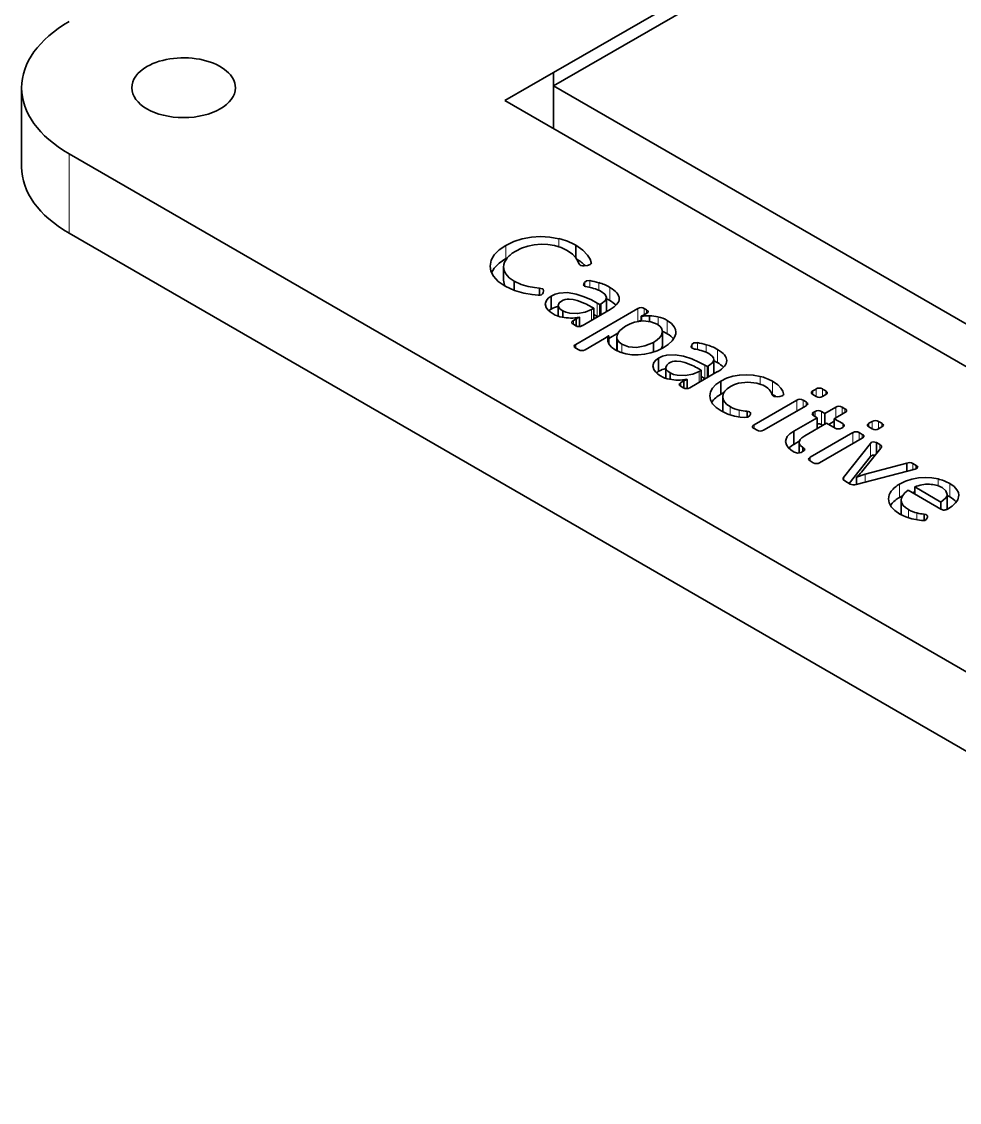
# Model space of a CAD drawing. Extents: x 46 to 852, y -144 to 729.
# Drawn here: x 589.24 to 618.19, y 589.55 to 622.92 of the extents above; entities that cross this region are included whole.
import ezdxf

# ---------------------------------------------------------------- set-up
doc = ezdxf.new("R2010")
doc.units = 0

msp = doc.modelspace()

# ---------------------------------------------------------------- linework, layer by layer
at = {"color": 7, "lineweight": 35}
for p, q in [((624.835, 632.419), (605.662, 621.349)), ((624.835, 632.011), (605.662, 620.941)), ((641.203, 600.421), (605.662, 620.941)), ((604.161, 620.484), (640.057, 599.759)), ((590.702, 618.841), (637.201, 591.995)), ((590.702, 616.391), (637.201, 589.545))]:
    msp.add_line(p, q, dxfattribs=at)
at = {"color": 7, "lineweight": 35, "ltscale": 0.043305}
msp.add_line((605.661, 621.35), (604.161, 620.484), dxfattribs=at)
at = {"color": 7, "lineweight": 35, "ltscale": 0.043304}
msp.add_line((605.661, 621.35), (605.661, 619.618), dxfattribs=at)
at = {"color": 7, "lineweight": 35, "ltscale": 2.59399e-05}
msp.add_line((605.662, 621.349), (605.661, 621.35), dxfattribs=at)
at = {"color": 7, "lineweight": 35, "ltscale": 0.010207}
for p, q in [((605.662, 621.349), (605.662, 620.941)), ((607.294, 614.399), (607.294, 613.99)), ((607.614, 613.182), (607.614, 612.773)), ((608.906, 612.533), (608.906, 612.125)), ((610.884, 611.339), (610.884, 610.931)), ((613.079, 610.276), (613.079, 609.867)), ((617.814, 608.318), (617.814, 607.91)), ((616.395, 608.149), (616.395, 607.741))]:
    msp.add_line(p, q, dxfattribs=at)
at = {"color": 7, "lineweight": 35, "ltscale": 0.061237}
msp.add_line((589.238, 618.433), (589.238, 620.882), dxfattribs=at)
at = {"color": 7, "lineweight": 13, "ltscale": 0.061238}
msp.add_line((590.702, 616.391), (590.702, 618.841), dxfattribs=at)
at = {"color": 7, "lineweight": 13, "ltscale": 0.006296}
msp.add_line((605.828, 616.22), (605.828, 615.968), dxfattribs=at)
at = {"color": 7, "lineweight": 13, "ltscale": 0.010205}
for p, q in [((604.189, 616.013), (604.189, 615.605)), ((608.263, 614.062), (608.263, 613.654)), ((617.893, 608.658), (617.893, 608.25))]:
    msp.add_line(p, q, dxfattribs=at)
at = {"color": 7, "lineweight": 35, "ltscale": 0.009534}
msp.add_line((606.344, 616.017), (606.344, 615.635), dxfattribs=at)
at = {"color": 7, "lineweight": 35, "ltscale": 0.001434}
msp.add_line((604.189, 615.605), (604.239, 615.633), dxfattribs=at)
at = {"color": 7, "lineweight": 35, "ltscale": 0.010205}
for p, q in [((604.119, 615.345), (604.119, 614.937)), ((605.587, 614.449), (605.587, 614.041)), ((609.025, 613.351), (609.025, 612.943)), ((610.614, 612.482), (610.614, 612.074)), ((610.822, 611.824), (610.822, 611.416))]:
    msp.add_line(p, q, dxfattribs=at)
at = {"color": 7, "lineweight": 35, "ltscale": 0.002492}
msp.add_line((606.707, 615.396), (606.608, 615.384), dxfattribs=at)
at = {"color": 7, "lineweight": 35, "ltscale": 0.000337685}
msp.add_line((606.826, 615.486), (606.828, 615.473), dxfattribs=at)
at = {"color": 7, "lineweight": 35, "ltscale": 0.000646973}
msp.add_line((606.826, 615.486), (606.826, 615.46), dxfattribs=at)
at = {"color": 7, "lineweight": 35, "ltscale": 0.007074}
msp.add_line((604.446, 614.904), (604.446, 614.621), dxfattribs=at)
at = {"color": 7, "lineweight": 35, "ltscale": 0.001052}
msp.add_line((606.595, 614.828), (606.613, 614.866), dxfattribs=at)
at = {"color": 7, "lineweight": 35, "ltscale": 0.002652}
msp.add_line((606.613, 614.866), (606.613, 614.76), dxfattribs=at)
at = {"color": 7, "lineweight": 13, "ltscale": 0.00529}
for p, q in [((606.781, 614.925), (606.781, 614.713)), ((610.101, 613.008), (610.101, 612.796))]:
    msp.add_line(p, q, dxfattribs=at)
at = {"color": 7, "lineweight": 13, "ltscale": 0.005885}
msp.add_line((607.058, 614.862), (607.058, 614.626), dxfattribs=at)
at = {"color": 7, "lineweight": 35, "ltscale": 0.005435}
msp.add_line((605.228, 614.691), (605.228, 614.474), dxfattribs=at)
at = {"color": 7, "lineweight": 35, "ltscale": 0.001552}
msp.add_line((605.353, 614.605), (605.338, 614.544), dxfattribs=at)
at = {"color": 7, "lineweight": 35, "ltscale": 0.000407481}
msp.add_line((605.355, 614.621), (605.353, 614.605), dxfattribs=at)
at = {"color": 7, "lineweight": 35, "ltscale": 0.001202}
for p, q in [((606.595, 614.828), (606.595, 614.78)), ((609.915, 612.911), (609.915, 612.863))]:
    msp.add_line(p, q, dxfattribs=at)
at = {"color": 7, "lineweight": 13, "ltscale": 0.010207}
for p, q in [((607.401, 614.716), (607.401, 614.307)), ((607.012, 614.228), (607.012, 613.82)), ((609.173, 613.692), (609.173, 613.284)), ((610.72, 612.799), (610.72, 612.391)), ((610.331, 612.312), (610.331, 611.903)), ((612.424, 611.815), (612.424, 611.407)), ((613.932, 610.886), (613.932, 610.477)), ((615.444, 609.899), (615.444, 609.491)), ((616.342, 608.637), (616.342, 608.229))]:
    msp.add_line(p, q, dxfattribs=at)
at = {"color": 7, "lineweight": 35, "ltscale": 0.002251}
msp.add_line((607.012, 614.228), (607.089, 614.183), dxfattribs=at)
at = {"color": 7, "lineweight": 35, "ltscale": 0.001125}
for p, q in [((607.089, 614.183), (607.128, 614.206)), ((613.696, 610.863), (613.735, 610.886))]:
    msp.add_line(p, q, dxfattribs=at)
at = {"color": 7, "lineweight": 35, "ltscale": 0.008382}
for p, q in [((607.089, 614.183), (607.089, 613.848)), ((613.798, 610.69), (613.798, 610.355))]:
    msp.add_line(p, q, dxfattribs=at)
at = {"color": 7, "lineweight": 13, "ltscale": 0.008383}
for p, q in [((607.128, 614.206), (607.128, 613.87)), ((610.448, 612.289), (610.448, 611.954)), ((614.902, 610.229), (614.902, 609.894))]:
    msp.add_line(p, q, dxfattribs=at)
at = {"color": 7, "lineweight": 35, "ltscale": 0.000174057}
msp.add_line((605.808, 614.157), (605.808, 614.15), dxfattribs=at)
at = {"color": 7, "lineweight": 35, "ltscale": 0.008185}
for p, q in [((605.808, 614.15), (605.808, 613.823)), ((609.128, 612.234), (609.128, 611.906))]:
    msp.add_line(p, q, dxfattribs=at)
at = {"color": 7, "lineweight": 35, "ltscale": 0.005031}
msp.add_line((605.943, 613.991), (605.943, 613.79), dxfattribs=at)
at = {"color": 7, "lineweight": 35, "ltscale": 0.055302}
msp.add_line((606.347, 612.956), (608.263, 614.062), dxfattribs=at)
at = {"color": 7, "lineweight": 35, "ltscale": 0.024794}
msp.add_line((607.404, 614.029), (606.545, 613.533), dxfattribs=at)
at = {"color": 7, "lineweight": 35, "ltscale": 0.002244}
msp.add_line((606.901, 614.071), (606.823, 614.116), dxfattribs=at)
at = {"color": 7, "lineweight": 35, "ltscale": 0.001899}
msp.add_line((606.835, 614.033), (606.901, 614.071), dxfattribs=at)
at = {"color": 7, "lineweight": 13, "ltscale": 0.008298}
for p, q in [((606.835, 614.033), (606.835, 613.701)), ((610.155, 612.116), (610.155, 611.784))]:
    msp.add_line(p, q, dxfattribs=at)
at = {"color": 7, "lineweight": 35, "ltscale": 0.008298}
msp.add_line((606.901, 614.071), (606.901, 613.739), dxfattribs=at)
at = {"color": 7, "lineweight": 35, "ltscale": 0.003167}
for p, q in [((606.901, 613.881), (607.012, 613.82)), ((610.22, 611.964), (610.331, 611.903))]:
    msp.add_line(p, q, dxfattribs=at)
at = {"color": 7, "lineweight": 35, "ltscale": 0.000652794}
msp.add_line((607.291, 613.964), (607.294, 613.99), dxfattribs=at)
at = {"color": 7, "lineweight": 35, "ltscale": 0.002424}
msp.add_line((608.454, 613.865), (608.368, 613.822), dxfattribs=at)
at = {"color": 7, "lineweight": 35, "ltscale": 0.002594}
msp.add_line((608.544, 613.917), (608.454, 613.865), dxfattribs=at)
at = {"color": 7, "lineweight": 35, "ltscale": 0.001991}
msp.add_line((608.46, 614.062), (608.529, 614.022), dxfattribs=at)
at = {"color": 7, "lineweight": 13, "ltscale": 0.004837}
msp.add_line((608.46, 614.062), (608.46, 613.869), dxfattribs=at)
at = {"color": 7, "lineweight": 13, "ltscale": 0.002847}
for p, q in [((608.529, 614.022), (608.529, 613.909)), ((613.666, 611.52), (613.666, 611.406)), ((613.459, 611.176), (613.459, 611.062)), ((613.696, 610.863), (613.696, 610.749)), ((615.399, 610.519), (615.399, 610.405))]:
    msp.add_line(p, q, dxfattribs=at)
at = {"color": 7, "lineweight": 35, "ltscale": 0.004355}
msp.add_line((608.628, 613.838), (608.628, 613.663), dxfattribs=at)
at = {"color": 7, "lineweight": 35, "ltscale": 0.002588}
msp.add_line((606.272, 613.691), (606.362, 613.742), dxfattribs=at)
at = {"color": 7, "lineweight": 13, "ltscale": 0.002855}
for p, q in [((606.272, 613.691), (606.272, 613.576)), ((606.347, 612.956), (606.347, 612.842)), ((609.592, 611.774), (609.592, 611.66)), ((614.064, 611.518), (614.064, 611.404)), ((614.588, 610.507), (614.588, 610.393)), ((615.797, 610.518), (615.797, 610.403)), ((611.852, 610.469), (611.852, 610.355)), ((613.585, 609.469), (613.585, 609.354))]:
    msp.add_line(p, q, dxfattribs=at)
at = {"color": 7, "lineweight": 35, "ltscale": 0.00216}
msp.add_line((606.347, 613.533), (606.272, 613.577), dxfattribs=at)
at = {"color": 7, "lineweight": 35, "ltscale": 0.005426}
msp.add_line((606.362, 613.742), (606.362, 613.525), dxfattribs=at)
at = {"color": 7, "lineweight": 35, "ltscale": 0.0001675}
msp.add_line((606.464, 613.791), (606.458, 613.794), dxfattribs=at)
at = {"color": 7, "lineweight": 35, "ltscale": 0.00713}
msp.add_line((606.464, 613.791), (606.464, 613.506), dxfattribs=at)
at = {"color": 7, "lineweight": 35, "ltscale": 0.00071859}
msp.add_line((606.464, 613.507), (606.492, 613.511), dxfattribs=at)
at = {"color": 7, "lineweight": 35, "ltscale": 0.000426603}
msp.add_line((607.012, 613.82), (607.026, 613.811), dxfattribs=at)
at = {"color": 7, "lineweight": 35, "ltscale": 0.000168822}
for p, q in [((608.368, 613.822), (608.374, 613.819)), ((609.784, 611.874), (609.778, 611.878))]:
    msp.add_line(p, q, dxfattribs=at)
at = {"color": 7, "lineweight": 35, "ltscale": 0.003645}
msp.add_line((608.368, 613.822), (608.368, 613.676), dxfattribs=at)
at = {"color": 7, "lineweight": 35, "ltscale": 0.003549}
msp.add_line((608.374, 613.819), (608.374, 613.677), dxfattribs=at)
at = {"color": 7, "lineweight": 13, "ltscale": 0.006023}
msp.add_line((608.886, 613.805), (608.886, 613.564), dxfattribs=at)
at = {"color": 7, "lineweight": 35, "ltscale": 0.000175635}
for p, q in [((607.365, 613.215), (607.359, 613.219)), ((615.013, 608.859), (615.019, 608.855))]:
    msp.add_line(p, q, dxfattribs=at)
at = {"color": 7, "lineweight": 35, "ltscale": 0.008119}
msp.add_line((607.365, 613.136), (607.646, 613.298), dxfattribs=at)
at = {"color": 7, "lineweight": 35, "ltscale": 0.005878}
msp.add_line((607.365, 613.215), (607.365, 612.98), dxfattribs=at)
at = {"color": 7, "lineweight": 35, "ltscale": 0.002678}
for p, q in [((606.44, 612.788), (606.347, 612.842)), ((613.367, 611.23), (613.459, 611.176)), ((613.678, 609.301), (613.585, 609.354))]:
    msp.add_line(p, q, dxfattribs=at)
at = {"color": 7, "lineweight": 35, "ltscale": 0.01737}
msp.add_line((607.236, 613.138), (606.634, 612.79), dxfattribs=at)
at = {"color": 7, "lineweight": 35, "ltscale": 0.000675889}
msp.add_line((607.335, 613.077), (607.333, 613.104), dxfattribs=at)
at = {"color": 7, "lineweight": 13, "ltscale": 0.008511}
msp.add_line((607.634, 613.093), (607.634, 612.752), dxfattribs=at)
at = {"color": 7, "lineweight": 13, "ltscale": 0.006555}
msp.add_line((607.772, 612.96), (607.772, 612.697), dxfattribs=at)
at = {"color": 7, "lineweight": 35, "ltscale": 0.007541}
msp.add_line((608.748, 613.018), (608.748, 612.717), dxfattribs=at)
at = {"color": 7, "lineweight": 35, "ltscale": 0.00105}
msp.add_line((609.915, 612.911), (609.933, 612.949), dxfattribs=at)
at = {"color": 7, "lineweight": 35, "ltscale": 0.00265}
msp.add_line((609.933, 612.949), (609.933, 612.843), dxfattribs=at)
at = {"color": 7, "lineweight": 13, "ltscale": 0.005887}
msp.add_line((610.378, 612.945), (610.378, 612.709), dxfattribs=at)
at = {"color": 7, "lineweight": 35, "ltscale": 0.000280865}
msp.add_line((607.614, 612.773), (607.615, 612.762), dxfattribs=at)
at = {"color": 7, "lineweight": 35, "ltscale": 0.000172532}
msp.add_line((609.128, 612.241), (609.128, 612.234), dxfattribs=at)
at = {"color": 7, "lineweight": 35, "ltscale": 0.002243}
msp.add_line((610.221, 612.154), (610.143, 612.199), dxfattribs=at)
at = {"color": 7, "lineweight": 35, "ltscale": 0.00225}
msp.add_line((610.331, 612.312), (610.409, 612.267), dxfattribs=at)
at = {"color": 7, "lineweight": 35, "ltscale": 0.001126}
for p, q in [((610.409, 612.267), (610.448, 612.289)), ((614.588, 610.393), (614.549, 610.371))]:
    msp.add_line(p, q, dxfattribs=at)
at = {"color": 7, "lineweight": 35, "ltscale": 0.008383}
msp.add_line((610.409, 612.267), (610.409, 611.931), dxfattribs=at)
at = {"color": 7, "lineweight": 35, "ltscale": 0.005032}
msp.add_line((609.263, 612.075), (609.263, 611.873), dxfattribs=at)
at = {"color": 7, "lineweight": 35, "ltscale": 0.002587}
msp.add_line((609.592, 611.774), (609.682, 611.826), dxfattribs=at)
at = {"color": 7, "lineweight": 35, "ltscale": 0.005428}
msp.add_line((609.682, 611.826), (609.682, 611.609), dxfattribs=at)
at = {"color": 7, "lineweight": 35, "ltscale": 0.007129}
msp.add_line((609.784, 611.874), (609.784, 611.589), dxfattribs=at)
at = {"color": 7, "lineweight": 35, "ltscale": 0.024796}
msp.add_line((610.724, 612.113), (609.865, 611.617), dxfattribs=at)
at = {"color": 7, "lineweight": 35, "ltscale": 0.0019}
msp.add_line((610.155, 612.116), (610.221, 612.154), dxfattribs=at)
at = {"color": 7, "lineweight": 35, "ltscale": 0.008299}
msp.add_line((610.221, 612.154), (610.221, 611.822), dxfattribs=at)
at = {"color": 7, "lineweight": 35, "ltscale": 0.000425841}
msp.add_line((610.331, 611.903), (610.346, 611.895), dxfattribs=at)
at = {"color": 7, "lineweight": 35, "ltscale": 0.000654486}
msp.add_line((610.611, 612.048), (610.614, 612.074), dxfattribs=at)
at = {"color": 7, "lineweight": 13, "ltscale": 0.005931}
msp.add_line((612.038, 611.967), (612.038, 611.73), dxfattribs=at)
at = {"color": 7, "lineweight": 35, "ltscale": 0.002158}
msp.add_line((609.667, 611.617), (609.592, 611.66), dxfattribs=at)
at = {"color": 7, "lineweight": 35, "ltscale": 0.000718812}
msp.add_line((609.784, 611.59), (609.812, 611.594), dxfattribs=at)
at = {"color": 7, "lineweight": 35, "ltscale": 0.002855}
for p, q in [((613.666, 611.52), (613.765, 611.577)), ((615.797, 610.404), (615.698, 610.346))]:
    msp.add_line(p, q, dxfattribs=at)
at = {"color": 7, "lineweight": 13, "ltscale": 0.005704}
for p, q in [((613.765, 611.577), (613.765, 611.349)), ((615.498, 610.576), (615.498, 610.348))]:
    msp.add_line(p, q, dxfattribs=at)
at = {"color": 7, "lineweight": 35, "ltscale": 0.00294}
for p, q in [((613.962, 611.577), (614.064, 611.518)), ((615.695, 610.576), (615.797, 610.518)), ((615.636, 609.92), (615.737, 609.861))]:
    msp.add_line(p, q, dxfattribs=at)
at = {"color": 7, "lineweight": 13, "ltscale": 0.005794}
msp.add_line((613.962, 611.577), (613.962, 611.345), dxfattribs=at)
at = {"color": 7, "lineweight": 35, "ltscale": 0.038017}
for p, q in [((611.852, 610.469), (613.169, 611.23)), ((615.193, 610.061), (613.876, 609.301))]:
    msp.add_line(p, q, dxfattribs=at)
at = {"color": 7, "lineweight": 35, "ltscale": 0.00051385}
msp.add_line((612.406, 611.417), (612.424, 611.407), dxfattribs=at)
at = {"color": 7, "lineweight": 35, "ltscale": 0.001889}
msp.add_line((612.645, 611.345), (612.57, 611.337), dxfattribs=at)
at = {"color": 7, "lineweight": 35, "ltscale": 0.000979614}
msp.add_line((612.762, 611.433), (612.762, 611.394), dxfattribs=at)
at = {"color": 7, "lineweight": 13, "ltscale": 0.008382}
msp.add_line((613.169, 611.23), (613.169, 610.894), dxfattribs=at)
at = {"color": 7, "lineweight": 13, "ltscale": 0.005527}
for p, q in [((613.367, 611.23), (613.367, 611.009)), ((615.1, 610.229), (615.1, 610.008))]:
    msp.add_line(p, q, dxfattribs=at)
at = {"color": 7, "lineweight": 35, "ltscale": 0.002939}
msp.add_line((613.768, 611.347), (613.666, 611.406), dxfattribs=at)
at = {"color": 7, "lineweight": 35, "ltscale": 0.002856}
for p, q in [((614.064, 611.404), (613.965, 611.347)), ((615.399, 610.519), (615.498, 610.576))]:
    msp.add_line(p, q, dxfattribs=at)
at = {"color": 7, "lineweight": 13, "ltscale": 0.006322}
msp.add_line((611.11, 611.033), (611.11, 610.78), dxfattribs=at)
at = {"color": 7, "lineweight": 13, "ltscale": 0.005275}
msp.add_line((611.393, 610.924), (611.393, 610.714), dxfattribs=at)
at = {"color": 7, "lineweight": 35, "ltscale": 0.004829}
msp.add_line((611.634, 610.889), (611.634, 610.696), dxfattribs=at)
at = {"color": 7, "lineweight": 35, "ltscale": 0.038016}
for p, q in [((613.459, 611.062), (612.142, 610.302)), ((613.585, 609.469), (614.902, 610.229))]:
    msp.add_line(p, q, dxfattribs=at)
at = {"color": 7, "lineweight": 13, "ltscale": 0.003973}
msp.add_line((613.735, 610.886), (613.735, 610.727), dxfattribs=at)
at = {"color": 7, "lineweight": 35, "ltscale": 0.003115}
msp.add_line((613.932, 610.886), (614.04, 610.823), dxfattribs=at)
at = {"color": 7, "lineweight": 35, "ltscale": 0.009593}
msp.add_line((614.04, 610.823), (614.373, 611.015), dxfattribs=at)
at = {"color": 7, "lineweight": 35, "ltscale": 0.009592}
msp.add_line((614.657, 610.851), (614.325, 610.659), dxfattribs=at)
at = {"color": 7, "lineweight": 13, "ltscale": 0.008206}
msp.add_line((614.373, 611.015), (614.373, 610.687), dxfattribs=at)
at = {"color": 7, "lineweight": 35, "ltscale": 0.00251}
msp.add_line((614.57, 611.015), (614.657, 610.965), dxfattribs=at)
at = {"color": 7, "lineweight": 13, "ltscale": 0.005357}
msp.add_line((614.57, 611.015), (614.57, 610.801), dxfattribs=at)
at = {"color": 7, "lineweight": 13, "ltscale": 0.002849}
for p, q in [((614.657, 610.965), (614.657, 610.851)), ((615.193, 610.175), (615.193, 610.061))]:
    msp.add_line(p, q, dxfattribs=at)
at = {"color": 7, "lineweight": 35, "ltscale": 0.001121}
msp.add_line((611.741, 610.796), (611.72, 610.756), dxfattribs=at)
at = {"color": 7, "lineweight": 35, "ltscale": 0.020744}
msp.add_line((613.079, 610.276), (613.798, 610.69), dxfattribs=at)
at = {"color": 7, "lineweight": 35, "ltscale": 0.019445}
msp.add_line((614.088, 610.523), (613.415, 610.134), dxfattribs=at)
at = {"color": 7, "lineweight": 35, "ltscale": 0.003024}
for p, q in [((613.798, 610.69), (613.693, 610.751)), ((613.361, 609.771), (613.361, 609.65))]:
    msp.add_line(p, q, dxfattribs=at)
at = {"color": 7, "lineweight": 35, "ltscale": 0.008206}
msp.add_line((614.04, 610.823), (614.04, 610.495), dxfattribs=at)
at = {"color": 7, "lineweight": 35, "ltscale": 0.007693}
msp.add_line((614.355, 610.369), (614.088, 610.523), dxfattribs=at)
at = {"color": 7, "lineweight": 35, "ltscale": 0.004821}
msp.add_line((614.158, 610.483), (614.325, 610.579), dxfattribs=at)
at = {"color": 7, "lineweight": 35, "ltscale": 0.007603}
msp.add_line((614.325, 610.659), (614.588, 610.507), dxfattribs=at)
at = {"color": 7, "lineweight": 35, "ltscale": 0.006822}
msp.add_line((614.325, 610.659), (614.325, 610.386), dxfattribs=at)
at = {"color": 7, "lineweight": 13, "ltscale": 0.005795}
msp.add_line((615.695, 610.576), (615.695, 610.345), dxfattribs=at)
at = {"color": 7, "lineweight": 35, "ltscale": 0.00268}
for p, q in [((611.945, 610.302), (611.852, 610.355)), ((615.1, 610.229), (615.193, 610.175))]:
    msp.add_line(p, q, dxfattribs=at)
at = {"color": 7, "lineweight": 35, "ltscale": 0.001117}
msp.add_line((613.932, 610.477), (613.971, 610.455), dxfattribs=at)
at = {"color": 7, "lineweight": 35, "ltscale": 0.002941}
msp.add_line((615.501, 610.347), (615.399, 610.405), dxfattribs=at)
at = {"color": 7, "lineweight": 35, "ltscale": 0.004794}
msp.add_line((613.079, 609.867), (613.245, 609.963), dxfattribs=at)
at = {"color": 7, "lineweight": 35, "ltscale": 0.008459}
msp.add_line((613.241, 609.932), (613.241, 609.594), dxfattribs=at)
at = {"color": 7, "lineweight": 35, "ltscale": 0.033421}
msp.add_line((614.618, 608.848), (615.444, 609.899), dxfattribs=at)
at = {"color": 7, "lineweight": 35, "ltscale": 0.008287}
msp.add_line((615.636, 609.92), (615.636, 609.588), dxfattribs=at)
at = {"color": 7, "lineweight": 13, "ltscale": 0.003679}
msp.add_line((615.737, 609.861), (615.737, 609.714), dxfattribs=at)
at = {"color": 7, "lineweight": 35, "ltscale": 0.001814}
msp.add_line((613.367, 609.653), (613.304, 609.617), dxfattribs=at)
at = {"color": 7, "lineweight": 35, "ltscale": 0.026455}
msp.add_line((614.79, 608.659), (615.444, 609.491), dxfattribs=at)
at = {"color": 7, "lineweight": 35, "ltscale": 0.023872}
msp.add_line((615.767, 609.75), (615.165, 609.009), dxfattribs=at)
at = {"color": 7, "lineweight": 35, "ltscale": 0.033261}
msp.add_line((615.279, 608.943), (616.564, 609.291), dxfattribs=at)
at = {"color": 7, "lineweight": 35, "ltscale": 0.006371}
msp.add_line((616.564, 609.291), (616.564, 609.036), dxfattribs=at)
at = {"color": 7, "lineweight": 35, "ltscale": 0.002932}
msp.add_line((616.755, 609.273), (616.857, 609.215), dxfattribs=at)
at = {"color": 7, "lineweight": 13, "ltscale": 0.004669}
msp.add_line((616.755, 609.273), (616.755, 609.087), dxfattribs=at)
at = {"color": 7, "lineweight": 35, "ltscale": 0.002495}
msp.add_line((616.857, 609.215), (616.857, 609.115), dxfattribs=at)
at = {"color": 7, "lineweight": 35, "ltscale": 0.002109}
msp.add_line((614.618, 608.848), (614.618, 608.764), dxfattribs=at)
at = {"color": 7, "lineweight": 35, "ltscale": 0.046917}
msp.add_line((616.821, 609.104), (615.007, 608.623), dxfattribs=at)
at = {"color": 7, "lineweight": 35, "ltscale": 0.00584}
msp.add_line((615.013, 608.859), (615.013, 608.625), dxfattribs=at)
at = {"color": 7, "lineweight": 35, "ltscale": 0.006874}
msp.add_line((615.019, 608.855), (615.279, 608.943), dxfattribs=at)
at = {"color": 7, "lineweight": 35, "ltscale": 0.005713}
msp.add_line((615.019, 608.855), (615.019, 608.627), dxfattribs=at)
at = {"color": 7, "lineweight": 13, "ltscale": 0.006192}
msp.add_line((615.279, 608.943), (615.279, 608.696), dxfattribs=at)
at = {"color": 7, "lineweight": 35, "ltscale": 0.004838}
msp.add_line((614.818, 608.643), (614.651, 608.739), dxfattribs=at)
at = {"color": 7, "lineweight": 35, "ltscale": 0.023416}
msp.add_line((616.812, 608.552), (617.623, 608.084), dxfattribs=at)
at = {"color": 7, "lineweight": 35, "ltscale": 0.005527}
for p, q in [((616.812, 608.552), (616.812, 608.331)), ((617.623, 608.084), (617.623, 607.863))]:
    msp.add_line(p, q, dxfattribs=at)
at = {"color": 7, "lineweight": 13, "ltscale": 0.005299}
msp.add_line((617.535, 608.799), (617.535, 608.587), dxfattribs=at)
at = {"color": 7, "lineweight": 35, "ltscale": 0.002485}
msp.add_line((616.342, 608.229), (616.43, 608.276), dxfattribs=at)
at = {"color": 7, "lineweight": 35, "ltscale": 0.029211}
msp.add_line((617.62, 607.865), (616.608, 608.449), dxfattribs=at)
at = {"color": 7, "lineweight": 35, "ltscale": 0.002282}
msp.add_line((616.723, 608.383), (616.812, 608.403), dxfattribs=at)
at = {"color": 7, "lineweight": 35, "ltscale": 0.000137363}
msp.add_line((617.814, 608.318), (617.813, 608.324), dxfattribs=at)
at = {"color": 7, "lineweight": 35, "ltscale": 0.002238}
msp.add_line((617.814, 608.292), (617.893, 608.25), dxfattribs=at)
at = {"color": 7, "lineweight": 35, "ltscale": 0.001152}
msp.add_line((616.062, 607.977), (616.088, 608.015), dxfattribs=at)
at = {"color": 7, "lineweight": 13, "ltscale": 0.006323}
msp.add_line((616.62, 607.851), (616.62, 607.598), dxfattribs=at)
at = {"color": 7, "lineweight": 13, "ltscale": 0.005363}
msp.add_line((616.879, 607.748), (616.879, 607.534), dxfattribs=at)
at = {"color": 7, "lineweight": 35, "ltscale": 0.004927}
msp.add_line((617.102, 607.711), (617.102, 607.514), dxfattribs=at)
at = {"color": 7, "lineweight": 35, "ltscale": 0.001129}
msp.add_line((617.204, 607.614), (617.186, 607.573), dxfattribs=at)
at = {"color": 7, "lineweight": 35}
for points in [[(604.189, 616.013), (604.431, 616.13), (604.696, 616.215), (604.975, 616.266), (605.261, 616.285), (605.546, 616.269), (605.828, 616.22)], [(603.699, 615.37), (603.736, 615.557), (603.831, 615.719), (603.983, 615.872), (604.189, 616.013)], [(606.084, 615.853), (605.893, 615.945), (605.692, 616.006), (605.484, 616.041), (605.274, 616.049), (605.066, 616.032), (604.864, 615.99), (604.673, 615.925), (604.497, 615.839)], [(606.446, 615.45), (606.413, 615.528), (606.35, 615.628), (606.244, 615.739), (606.084, 615.853)], [(606.344, 616.017), (606.567, 615.86), (606.709, 615.713), (606.79, 615.585), (606.826, 615.486)], [(603.744, 615.166), (603.831, 615.31), (603.983, 615.464), (604.189, 615.605)], [(604.165, 614.752), (603.952, 614.899), (603.806, 615.058), (603.725, 615.212), (603.699, 615.37)], [(604.119, 615.345), (604.135, 615.238), (604.186, 615.132), (604.29, 615.014), (604.446, 614.904)], [(606.828, 615.473), (606.814, 615.438), (606.79, 615.42), (606.707, 615.396)], [(604.446, 614.904), (604.663, 614.805), (604.88, 614.741), (605.075, 614.707), (605.228, 614.691)], [(606.613, 614.866), (606.676, 614.92), (606.781, 614.925)], [(605.186, 614.473), (604.997, 614.491), (604.747, 614.533), (604.46, 614.616), (604.165, 614.752)], [(605.228, 614.691), (605.316, 614.673), (605.341, 614.656), (605.355, 614.621)], [(605.587, 614.449), (605.707, 614.506), (605.834, 614.54), (606.096, 614.553), (606.357, 614.509), (606.607, 614.427), (606.83, 614.326), (607.012, 614.228)], [(607.294, 614.399), (607.278, 614.459), (607.244, 614.504), (607.131, 614.588)], [(605.407, 614.205), (605.439, 614.315), (605.496, 614.385), (605.587, 614.449)], [(605.647, 613.896), (605.557, 613.957), (605.485, 614.024), (605.435, 614.096), (605.407, 614.205)], [(605.904, 614.294), (605.835, 614.234), (605.808, 614.157)], [(606.63, 614.219), (606.392, 614.313), (606.266, 614.342), (606.139, 614.354)], [(607.128, 614.206), (607.26, 614.311), (607.294, 614.399)], [(605.808, 614.15), (605.823, 614.097), (605.868, 614.044), (605.943, 613.991)], [(605.943, 613.991), (606.045, 613.945), (606.159, 613.917), (606.401, 613.908), (606.637, 613.952), (606.835, 614.033)], [(608.529, 614.022), (608.566, 613.996), (608.577, 613.983), (608.583, 613.963)], [(606.223, 613.634), (606.228, 613.653), (606.238, 613.665), (606.272, 613.691)], [(606.272, 613.577), (606.238, 613.602), (606.228, 613.615), (606.223, 613.634)], [(607.88, 613.516), (607.71, 613.386), (607.655, 613.313), (607.622, 613.24), (607.614, 613.182)], [(608.862, 613.578), (608.666, 613.655), (608.429, 613.679), (608.163, 613.638), (608.022, 613.588), (607.88, 613.516)], [(609.025, 613.351), (608.995, 613.456), (608.941, 613.521), (608.862, 613.578)], [(609.173, 613.692), (609.303, 613.6), (609.39, 613.5), (609.428, 613.418), (609.44, 613.333)], [(607.359, 613.219), (607.289, 613.17), (607.236, 613.138)], [(608.748, 613.018), (608.857, 613.091), (608.939, 613.165), (608.994, 613.24), (609.025, 613.351)], [(609.44, 613.333), (609.436, 613.285), (609.398, 613.174), (609.32, 613.063), (609.201, 612.955), (609.044, 612.85)], [(607.565, 612.789), (607.455, 612.864), (607.387, 612.94)], [(609.044, 612.85), (608.86, 612.759), (608.667, 612.692), (608.47, 612.649), (608.273, 612.63), (608.08, 612.636), (607.895, 612.664), (607.721, 612.715), (607.565, 612.789)], [(607.634, 613.093), (607.685, 613.023), (607.772, 612.96)], [(607.772, 612.96), (607.977, 612.883), (608.221, 612.863), (608.484, 612.906), (608.748, 613.018)], [(609.933, 612.949), (609.996, 613.004), (610.101, 613.008)], [(608.727, 612.288), (608.758, 612.399), (608.816, 612.468), (608.906, 612.533)], [(608.906, 612.533), (609.027, 612.589), (609.154, 612.623), (609.415, 612.636), (609.677, 612.592), (609.927, 612.51), (610.15, 612.409), (610.331, 612.312)], [(610.614, 612.482), (610.597, 612.542), (610.563, 612.587), (610.451, 612.671)], [(608.966, 611.98), (608.877, 612.04), (608.805, 612.107), (608.755, 612.179), (608.727, 612.288)], [(609.224, 612.377), (609.155, 612.317), (609.128, 612.241)], [(609.128, 612.234), (609.143, 612.18), (609.188, 612.127), (609.263, 612.075)], [(609.95, 612.302), (609.712, 612.396), (609.586, 612.425), (609.459, 612.437)], [(610.448, 612.289), (610.58, 612.394), (610.614, 612.482)], [(609.263, 612.075), (609.365, 612.029), (609.478, 612), (609.721, 611.992), (609.957, 612.035), (610.155, 612.116)], [(610.822, 611.824), (611, 611.909), (611.195, 611.97), (611.402, 612.007), (611.614, 612.018), (611.827, 612.005), (612.038, 611.967)], [(609.543, 611.717), (609.548, 611.736), (609.558, 611.749), (609.592, 611.774)], [(609.592, 611.66), (609.558, 611.685), (609.548, 611.698), (609.543, 611.717)], [(610.481, 611.367), (610.502, 611.488), (610.566, 611.607), (610.673, 611.72), (610.822, 611.824)], [(611.122, 611.655), (611.019, 611.584), (610.945, 611.508), (610.9, 611.427), (610.884, 611.339)], [(611.936, 611.76), (611.656, 611.792), (611.376, 611.757), (611.244, 611.714), (611.122, 611.655)], [(612.424, 611.815), (612.581, 611.706), (612.681, 611.601), (612.738, 611.508), (612.762, 611.433)], [(613.617, 611.463), (613.622, 611.482), (613.632, 611.495), (613.666, 611.52)], [(614.064, 611.518), (614.098, 611.493), (614.108, 611.48), (614.113, 611.461)], [(610.837, 610.9), (610.681, 611.007), (610.569, 611.123), (610.503, 611.244), (610.481, 611.367)], [(610.884, 611.339), (610.897, 611.259), (610.938, 611.18), (611.008, 611.103), (611.11, 611.033)], [(612.57, 611.337), (612.469, 611.345), (612.412, 611.401)], [(612.767, 611.413), (612.764, 611.399), (612.744, 611.375), (612.719, 611.362), (612.645, 611.345)], [(613.459, 611.176), (613.494, 611.151), (613.503, 611.138), (613.509, 611.119)], [(613.666, 611.406), (613.632, 611.431), (613.622, 611.444), (613.617, 611.463)], [(614.113, 611.461), (614.108, 611.442), (614.098, 611.43), (614.064, 611.404)], [(611.562, 610.695), (611.421, 610.709), (611.245, 610.742), (611.044, 610.803), (610.837, 610.9)], [(611.634, 610.889), (611.712, 610.869), (611.734, 610.853), (611.747, 610.821)], [(613.509, 611.119), (613.503, 611.1), (613.493, 611.087), (613.459, 611.062)], [(613.646, 610.806), (613.652, 610.825), (613.661, 610.838), (613.696, 610.863)], [(614.657, 610.965), (614.691, 610.94), (614.701, 610.927), (614.706, 610.908)], [(614.706, 610.908), (614.701, 610.889), (614.691, 610.876), (614.657, 610.851)], [(611.72, 610.756), (611.664, 610.704), (611.562, 610.695)], [(613.693, 610.751), (613.661, 610.775), (613.651, 610.787), (613.646, 610.806)], [(614.588, 610.507), (614.622, 610.482), (614.632, 610.469), (614.637, 610.45)], [(615.35, 610.462), (615.355, 610.481), (615.365, 610.494), (615.399, 610.519)], [(615.797, 610.518), (615.831, 610.492), (615.841, 610.48), (615.847, 610.461)], [(611.802, 610.412), (611.808, 610.431), (611.818, 610.444), (611.852, 610.469)], [(611.852, 610.355), (611.818, 610.381), (611.808, 610.393), (611.802, 610.412)], [(612.825, 609.954), (612.838, 610.029), (612.878, 610.105), (612.957, 610.191), (613.079, 610.276)], [(614.637, 610.45), (614.632, 610.431), (614.622, 610.418), (614.588, 610.393)], [(615.193, 610.175), (615.227, 610.15), (615.237, 610.137), (615.242, 610.118)], [(615.399, 610.405), (615.365, 610.431), (615.355, 610.443), (615.35, 610.462)], [(615.847, 610.461), (615.841, 610.442), (615.831, 610.429), (615.797, 610.404)], [(613.085, 609.629), (612.983, 609.698), (612.903, 609.773), (612.85, 609.852), (612.825, 609.954)], [(613.415, 610.134), (613.325, 610.073), (613.271, 610.016), (613.241, 609.932)], [(613.241, 609.932), (613.258, 609.872), (613.286, 609.833), (613.361, 609.771)], [(615.242, 610.118), (615.237, 610.099), (615.227, 610.087), (615.193, 610.061)], [(615.444, 609.899), (615.482, 609.93), (615.529, 609.945), (615.636, 609.92)], [(613.304, 609.617), (613.2, 609.592), (613.085, 609.629)], [(613.361, 609.771), (613.409, 609.726), (613.416, 609.706)], [(613.416, 609.706), (613.411, 609.689), (613.401, 609.678), (613.367, 609.653)], [(613.536, 609.412), (613.541, 609.431), (613.551, 609.443), (613.585, 609.469)], [(613.585, 609.354), (613.551, 609.38), (613.541, 609.393), (613.536, 609.412)], [(616.903, 609.161), (616.902, 609.152), (616.889, 609.133), (616.872, 609.122), (616.821, 609.104)], [(616.857, 609.215), (616.889, 609.191), (616.898, 609.179), (616.903, 609.161)], [(616.342, 608.637), (616.528, 608.728), (616.727, 608.792), (616.931, 608.831), (617.135, 608.845), (617.337, 608.834), (617.535, 608.799)], [(614.651, 608.739), (614.615, 608.767), (614.604, 608.782), (614.598, 608.804)], [(617.813, 608.324), (617.773, 608.435), (617.659, 608.53)], [(617.893, 608.658), (618.027, 608.565), (618.117, 608.466), (618.16, 608.381), (618.175, 608.295)], [(616.351, 607.716), (616.195, 607.824), (616.086, 607.94), (616.022, 608.06), (616.001, 608.182)], [(616.608, 608.449), (616.508, 608.373), (616.441, 608.293), (616.406, 608.221), (616.395, 608.149)], [(617.623, 608.084), (617.766, 608.201), (617.802, 608.26), (617.814, 608.318)], [(618.175, 608.295), (618.14, 608.159), (618.071, 608.058), (617.965, 607.959), (617.824, 607.865)], [(616.395, 608.149), (616.415, 608.055), (616.46, 607.982), (616.529, 607.913), (616.62, 607.851)], [(617.024, 607.514), (616.721, 607.568), (616.537, 607.628), (616.351, 607.716)], [(617.186, 607.573), (617.164, 607.542), (617.129, 607.521), (617.024, 607.514)]]:
    msp.add_lwpolyline(points, dxfattribs=at)
for centre, radius, start, end in [((605.395, 614.359), 1.911, 60.2171, 76.9182), ((604.967, 614.982), 0.977, 118.7745, 138.9957), ((604.552, 615.329), 0.434, 137.6147, 177.9021), ((605.699, 614.453), 1.323, 44.967, 59.1382), ((604.497, 614.941), 0.378, 180.5606, 210.5575), ((606.275, 612.085), 2.884, 74.2565, 79.9023), ((606.668, 613.477), 1.439, 59.4185, 74.2843), ((606.657, 614.801), 0.0676, 156.2758, 178.6946), ((606.371, 612.775), 1.981, 74.6136, 80.5999), ((606.65, 613.76), 0.958, 59.8253, 75.0938), ((606.127, 613.908), 0.445, 88.4484, 120.0059), ((605.032, 610.986), 3.606, 60.2208, 63.6949), ((606.562, 612.859), 1.673, 59.9443, 64.0855), ((606.977, 613.532), 0.883, 45.9291, 61.3121), ((605.843, 613.583), 0.525, 119.1956, 128.6443), ((605.966, 613.387), 0.756, 102.0397, 120.0804), ((606.076, 614.624), 0.845, 239.4705, 259.5972), ((608.362, 613.906), 0.184, 57.6196, 122.3803), ((608.579, 612.77), 1.068, 87.3521, 101.074), ((608.523, 613.976), 0.0618, 289.7876, 347.9345), ((608.562, 612.308), 1.531, 77.8071, 87.5335), ((606.2, 615.285), 1.517, 259.5115, 269.468), ((606.186, 615.207), 1.439, 269.9693, 280.882), ((606.446, 613.689), 0.184, 237.5579, 302.4421), ((606.571, 613.439), 0.368, 107.0061, 124.5852), ((608.363, 613.498), 0.184, 88.4827, 114.4958), ((608.683, 612.868), 0.959, 59.2869, 77.7972), ((607.552, 613.102), 0.219, 148.7929, 179.3853), ((607.827, 613.183), 0.213, 180.2912, 205.0313), ((608.641, 612.37), 1.058, 59.8085, 68.7085), ((608.866, 612.711), 0.65, 39.466, 61.8418), ((607.654, 613.122), 0.323, 187.9809, 214.2958), ((608.788, 612.949), 0.238, 326.7468, 358.4785), ((609.977, 612.884), 0.0676, 156.2758, 178.6946), ((609.595, 610.169), 2.884, 74.2565, 79.9023), ((609.988, 611.56), 1.439, 59.4185, 74.2843), ((606.535, 612.943), 0.181, 238.2885, 302.9881), ((609.69, 610.858), 1.981, 74.6136, 80.5999), ((609.97, 611.843), 0.958, 59.8253, 75.0938), ((609.286, 611.47), 0.756, 102.0397, 120.0804), ((609.447, 611.991), 0.445, 88.4484, 120.0059), ((608.352, 609.07), 3.606, 60.2208, 63.6949), ((609.882, 610.942), 1.673, 59.9443, 64.0855), ((610.296, 611.616), 0.883, 45.9291, 61.3121), ((609.163, 611.666), 0.525, 119.1956, 128.6443), ((609.396, 612.708), 0.845, 239.4705, 259.5972), ((609.519, 613.369), 1.517, 259.5115, 269.468), ((609.506, 613.29), 1.439, 269.9693, 280.882), ((609.891, 611.522), 0.368, 107.0061, 124.5852), ((611.711, 610.569), 1.436, 60.2275, 76.8448), ((609.766, 611.772), 0.184, 237.5579, 302.4421), ((611.728, 610.856), 0.927, 60.2503, 77.0243), ((611.978, 611.245), 0.465, 36.2592, 63.2109), ((611.861, 611.197), 0.587, 20.2863, 33.3059), ((613.863, 611.422), 0.184, 57.5991, 122.4009), ((611.178, 610.734), 0.768, 117.5629, 145.9921), ((611.431, 610.369), 1.211, 115.1027, 120.1767), ((611.923, 610.518), 1.021, 53.0899, 60.5903), ((612.714, 611.412), 0.0528, 1.1154, 24.1931), ((613.268, 611.074), 0.184, 57.5579, 122.4421), ((613.867, 611.503), 0.184, 237.5302, 302.3731), ((611.131, 610.931), 0.247, 180.0664, 194.4197), ((611.575, 611.823), 0.918, 239.519, 258.5141), ((611.819, 612.968), 2.087, 258.2058, 264.9002), ((613.834, 610.73), 0.184, 57.5991, 122.4009), ((614.471, 610.86), 0.184, 57.6269, 122.4698), ((611.677, 610.823), 0.0699, 337.2801, 358.6369), ((613.833, 610.32), 0.186, 57.752, 100.9178), ((615.597, 610.421), 0.184, 57.5991, 122.4009), ((612.043, 610.457), 0.184, 237.6269, 302.4698), ((614.45, 610.523), 0.181, 238.1976, 302.9826), ((615.001, 610.073), 0.184, 57.5579, 122.4421), ((615.6, 610.502), 0.184, 237.5302, 302.3731), ((613.414, 609.25), 0.702, 118.4998, 134.4642), ((615.546, 609.402), 0.136, 71.5312, 138.9925), ((615.716, 609.803), 0.0731, 314.6163, 355.5963), ((613.777, 609.456), 0.184, 237.6269, 302.4698), ((616.641, 609.066), 0.237, 61.2232, 109.1001), ((614.668, 608.799), 0.07, 136.0156, 176.0139), ((614.401, 609.637), 0.99, 308.1851, 320.6148), ((614.933, 608.848), 0.235, 240.7268, 288.1755), ((616.732, 607.911), 0.824, 118.2619, 141.569), ((617.229, 607.559), 1.077, 88.1645, 112.7918), ((617.253, 607.793), 0.842, 61.1736, 89.2742), ((617.226, 607.488), 1.346, 60.3277, 76.7437), ((616.402, 608.172), 0.401, 141.4329, 178.6463), ((616.732, 607.503), 0.824, 118.2619, 141.569), ((617.549, 607.61), 0.726, 41.1117, 61.7188), ((617.089, 608.65), 0.926, 239.6509, 256.9509), ((617.716, 608.036), 0.197, 240.8582, 272.2091), ((617.727, 608.043), 0.203, 269.043, 298.5089), ((617.66, 607.911), 0.153, 338.4906, 359.6682), ((616.627, 607.741), 0.232, 180.0306, 193.1847), ((617.26, 609.325), 1.622, 256.4237, 264.4136), ((617.148, 607.644), 0.0636, 331.8848, 358.081)]:
    msp.add_arc(centre, radius, start, end, dxfattribs=at)
for centre, major_axis, ratio, start_param, end_param in [((594.238, 620.882), (5, 0), 0.57735, 2.356194, 3.141593), ((594.238, 620.882), (1.6, 0), 0.57735, 0, 2.356194), ((594.238, 620.882), (1.6, 0), 0.57735, 2.356194, 3.141593), ((594.238, 620.882), (5, 0), 0.57735, 3.141593, 3.926991), ((594.238, 620.882), (1.6, 0), 0.57735, 3.141593, 6.283185), ((594.238, 618.433), (5, 0), 0.57735, 3.141593, 3.926991), ((613.594, 622.555), (-7.125, -7.14), 0.097195, 6.242028, 6.406355), ((586.94, 627.312), (18.387, -12.795), 0.057832, 6.193265, 6.305737), ((620.818, 618.939), (14.226, 4.15), 0.055337, 3.12545, 3.246611), ((604.023, 614.386), (3.666, -0.017), 0.240994, 0.0011, 0.40091), ((603.752, 614.395), (3.938, -0.026), 0.232699, 5.901248, 6.284682), ((616.349, 612.899), (10.052, 0), 0.057411, 3.042481, 3.141593), ((616.349, 612.899), (10.052, 0), 0.057411, 3.141592, 3.240705), ((624.138, 617.022), (14.226, 4.15), 0.055337, 3.12545, 3.246611), ((607.343, 612.469), (3.666, -0.017), 0.240994, 0.0011, 0.40091), ((607.072, 612.478), (3.938, -0.026), 0.232699, 5.901248, 6.284682), ((607.014, 608.939), (8.774, 0.862), 0.07235, 6.276064, 6.383851), ((604.195, 604.036), (13.015, 3.617), 0.054717, 6.267979, 6.397606)]:
    msp.add_ellipse(centre, major_axis=major_axis, ratio=ratio, start_param=start_param, end_param=end_param, dxfattribs=at)

doc.saveas('drawing.dxf')
